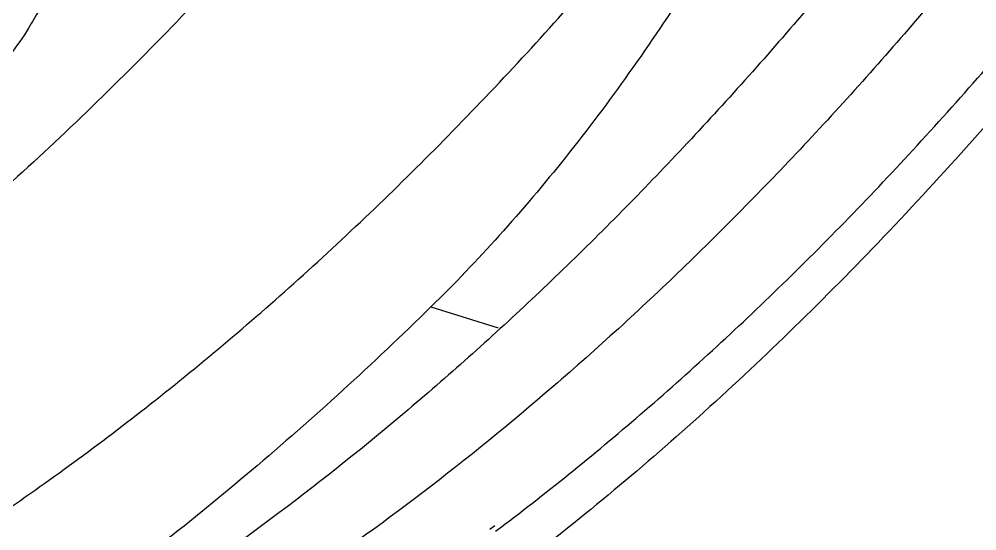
# Model space of a CAD drawing. Header units: inches. Extents: x 0 to 22, y 0 to 17.
# Drawn here: x 4.2839 to 4.539, y 11.6727 to 11.8091 of the extents above; entities that cross this region are included whole.
import ezdxf

# ---------------------------------------------------------------- set-up
doc = ezdxf.new("R2010")
doc.units = ezdxf.units.IN
doc.header["$LTSCALE"] = 1.21
doc.header["$MEASUREMENT"] = 0
doc.layers.get('0').update_dxf_attribs({"linetype": 'CONTINUOUS'})

msp = doc.modelspace()

# ---------------------------------------------------------------- linework, layer by layer
at = {"color": 8}
msp.add_line((4.3935763334, 11.7324274807), (4.4114794175, 11.7268950093), dxfattribs=at)
at = {"color": 7}
msp.add_line((4.4092786011, 11.673218463), (4.4106139393, 11.6741929446), dxfattribs=at)
for points, knots in [([(4.5642588069, 12.166032047), (4.5642588069, 12.1563101217), (4.5637316653, 12.1366393975), (4.5614440762, 12.1069260406), (4.5576556741, 12.0768241315), (4.5506098758, 12.0362708429), (4.5382305496, 11.9858407851), (4.5180920903, 11.9269838393), (4.4971042531, 11.8799484928), (4.4780215959, 11.8442439634), (4.4628154902, 11.818862338), (4.446710861000001, 11.7948509375), (4.4298029988, 11.7723534654), (4.4121988806, 11.7515156557), (4.3998463633, 11.7385720729), (4.3935763334, 11.7324274807)], [0, 0, 0, 0, 0.061137331, 0.1236807185, 0.187338305, 0.2518532922, 0.3824485611, 0.5134009705, 0.642560884, 0.7058388931999999, 0.7679067218000001, 0.8285480205, 0.8875737946, 0.9447929087000001, 1, 1, 1, 1]), ([(4.6598501637, 12.0654779293), (4.651642865299999, 12.0492161718), (4.6347425021, 12.0172153541), (4.607801099, 11.9705863393), (4.5795235027, 11.9258109552), (4.55002362, 11.8830637887), (4.5194084407, 11.8425035713), (4.4877941258, 11.8042784158), (4.4552967117, 11.7685340027), (4.4220390152, 11.7354045081), (4.3881446346, 11.7050141779), (4.3537390914, 11.6774775129), (4.31895107, 11.6528969817), (4.283907462799999, 11.6313684243), (4.248740329599999, 11.6129705881), (4.21357571, 11.5977793586), (4.1785502935, 11.5858502979), (4.1550091871, 11.5800188675), (4.1433319001, 11.5776916389)], [0, 0, 0, 0, 0.0745599089, 0.1480899045, 0.2203777252, 0.2912660985, 0.3606223006, 0.428319162, 0.4942384123, 0.5582844124, 0.6203834664, 0.6804851216, 0.738564599, 0.7946259725, 0.8487077242000001, 0.9008821424, 0.9512624048999999, 1, 1, 1, 1]), ([(4.673722505, 12.0325371445), (4.6651133957, 12.0163930438), (4.647416192, 11.9846848377), (4.6192552471, 11.9386348502), (4.5897690969, 11.8946369381), (4.559085166, 11.8528700856), (4.5273232947, 11.8134974261), (4.4946117092, 11.7766714227), (4.4610752867, 11.7425432537), (4.4268507, 11.7112459054), (4.392069513, 11.6829069695), (4.3568715593, 11.6576359826), (4.3213916899, 11.635538353), (4.285771340899999, 11.6166997884), (4.2501476933, 11.6012018701), (4.2146608585, 11.5891060558), (4.1794537666, 11.5804699674), (4.1559297111, 11.5769958956), (4.1442993858, 11.5758733669)], [0, 0, 0, 0, 0.0756717049, 0.1501413463, 0.2231914299, 0.2946638049, 0.3644226366, 0.4323405436, 0.498304575, 0.5622302059000001, 0.6240566359, 0.6837541359, 0.7413224177, 0.7968001595, 0.8502632811, 0.9018330388, 0.9516741622, 1, 1, 1, 1]), ([(4.9092196672, 12.0282885151), (4.9019879849, 12.0125188609), (4.8870988503, 11.9813522914), (4.8557165022, 11.9207281479), (4.8136807741, 11.8483952518), (4.758749922, 11.7673118371), (4.7002586359, 11.6933878864), (4.6484294979, 11.637734124), (4.6057044955, 11.5976519996), (4.5736029556, 11.5702543001), (4.541125104, 11.5452144326), (4.5083591895, 11.5226020705), (4.4754022631, 11.5024866061), (4.4530204229, 11.4905919626), (4.441831148, 11.485101064)], [0, 0, 0, 0, 0.0713325051, 0.1419892029, 0.2806486441, 0.4150381481, 0.5443420982, 0.6678695632, 0.7273163172, 0.7851440002, 0.841327704, 0.8958629562999999, 0.9487522711, 1, 1, 1, 1]), ([(4.4108137475, 11.6726195317), (4.4240097538, 11.6825585644), (4.450201896, 11.7037510127), (4.4880671019, 11.7385662314), (4.5250711863, 11.7768377271), (4.5610310647, 11.818376742), (4.5957747326, 11.8629806068), (4.6291350483, 11.9104364882), (4.660944565199999, 11.9605101589), (4.6808471714, 11.9951774537), (4.6905116491, 12.012880958)], [0, 0, 0, 0, 0.1117122989, 0.2276341492, 0.3476301066, 0.4715003257, 0.598983311, 0.7297916545, 0.863609772, 1, 1, 1, 1]), ([(4.1496902018, 11.6113087921), (4.1786138026, 11.621178316), (4.221503612099999, 11.6409010783), (4.2759025707, 11.6744530605), (4.31722518, 11.7044973602), (4.357929987099999, 11.7386995466), (4.397820063399999, 11.7768831843), (4.4366681438, 11.8188381568), (4.4613697813, 11.848717729), (4.4735073952, 11.8642072992)], [0, 0, 0, 0, 0.2202668518, 0.3378242656, 0.4604419437, 0.5881109361, 0.7207452403, 0.8581678473000001, 1, 1, 1, 1]), ([(4.6047596477, 11.8599760335), (4.5905837056, 11.8405539805), (4.5615805668, 11.8032265113), (4.5227328382, 11.7594469786), (4.4907870865, 11.7271130302), (4.4590766261, 11.6973002701), (4.4343055923, 11.6765452401), (4.4174306681, 11.6636058339)], [0, 0, 0, 0, 0.2649512064, 0.5204789313, 0.6444135378, 0.7656861718000001, 1, 1, 1, 1]), ([(4.2988313504, 11.8497115036), (4.2988313504, 11.8479036852), (4.298683485, 11.8442278778), (4.2978422615, 11.8367672528), (4.2957879731, 11.8274171234), (4.2925188621, 11.8183959251), (4.289225622, 11.8115683031), (4.2873728514, 11.8083281234), (4.286399151, 11.8067682266)], [0, 0, 0, 0, 0.1198938796, 0.2436918708, 0.4975895391, 0.7527314335999999, 0.8780480979999999, 1, 1, 1, 1]), ([(4.3395583332, 11.8229701278), (4.325117924100001, 11.8073451023), (4.2958290552, 11.7776388835), (4.2498385937, 11.7372169459), (4.2029868516, 11.702109595), (4.1706170857, 11.681932811), (4.1543874779, 11.6728735974)], [0, 0, 0, 0, 0.2667477099, 0.5225497376, 0.7669676422, 1, 1, 1, 1]), ([(4.441831148, 11.5578648825), (4.4548553599, 11.5642562374), (4.4809058902, 11.5783857515), (4.519040614200001, 11.6028635354), (4.5568196589, 11.6309348084), (4.59407285, 11.6624612391), (4.6306384701, 11.6973081891), (4.6663616317, 11.7353219824), (4.7010723832, 11.7763298087), (4.7231619582, 11.8051744331), (4.7340085878, 11.8200350902)], [0, 0, 0, 0, 0.1098436371, 0.2241171643, 0.3428214792, 0.4659357925, 0.5933897161, 0.7250477659000001, 0.8607029398, 1, 1, 1, 1]), ([(4.286399151, 11.8067682266), (4.284902245, 11.8043701387), (4.2817713664, 11.7998257121), (4.2765774187, 11.7937019401), (4.2710854555, 11.7885537151), (4.2654053081, 11.7844844864), (4.2596382038, 11.7815765216), (4.2538898848, 11.7798974824), (4.2491482352, 11.7795716028), (4.2455435812, 11.7799849555), (4.2438106977, 11.780404928), (4.2429658122, 11.7806661031)], [0, 0, 0, 0, 0.1564947506, 0.3049525627, 0.4437086116, 0.5721731601, 0.6904731729000001, 0.7995680817, 0.9015992775, 0.9510446931000001, 1, 1, 1, 1]), ([(4.3935763334, 11.7324274807), (4.3781639873, 11.7173234726), (4.34697634, 11.6887872313), (4.3058584777, 11.6565350903), (4.2725845614, 11.6336879647), (4.239954299, 11.6133255722), (4.2147648812, 11.5998979108), (4.1977778303, 11.5919455195)], [0, 0, 0, 0, 0.2674500047, 0.5233973044, 0.6469435288000001, 0.7675385337999999, 1, 1, 1, 1])]:
    msp.add_open_spline(points, degree=3, knots=knots, dxfattribs=at)

doc.saveas('drawing.dxf')
